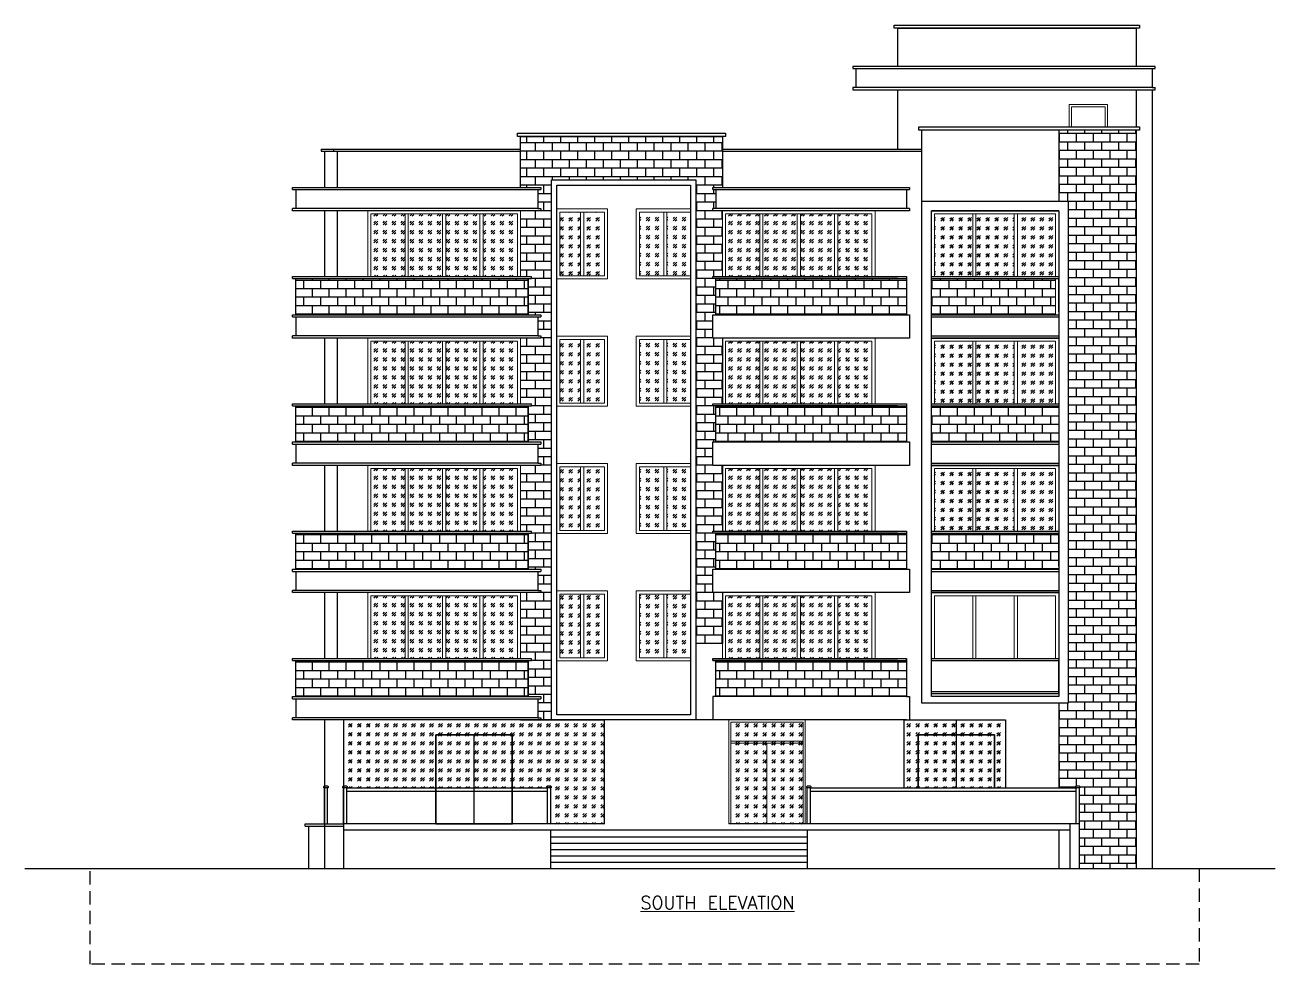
# Model space of a CAD drawing. Header units: feet. Extents: x 109753 to 150441, y 47761 to 75080.
# Drawn here: x 127305 to 128483, y 47761 to 48646 of the extents above; entities that cross this region are included whole.
import ezdxf

# ---------------------------------------------------------------- set-up
doc = ezdxf.new("R2010")
doc.units = ezdxf.units.FT
doc.header["$LTSCALE"] = 50
doc.header["$MEASUREMENT"] = 0
doc.linetypes.add('( Hidden )', pattern=[0.375, 0.25, -0.125])
doc.linetypes.add('DASHED', pattern=[0.75, 0.5, -0.25])
for name, color, linetype, lineweight in [('door and windows', 4, 'Continuous', 13), ('ELEVATION', 95, 'Continuous', 35), ('TEXT', 181, 'Continuous', 13)]:
    doc.layers.add(name, color=color, linetype=linetype, lineweight=lineweight)
doc.layers.add('HACTH', color=251, linetype='Continuous')
doc.styles.get("Standard").update_dxf_attribs({"font": 'txt.shx', "height": 6})
pattern_1 = [(45, (0, 0), (8.48528137, 0), [5, -7]), (45, (2.1213, 0), (8.48528137, 0), [2, -10]), (45, (0, 2.1213), (8.48528137, 0), [2, -10])]
pattern_2 = [(0, (0, -2.335), (0, 8), []), (90, (0, -2.335), (-8, 8), [8, -8])]

# ---------------------------------------------------------------- blocks, each defined once
blk = doc.blocks.new('A$C37e1b3cf')
at = {"transparency": 33554559}
h = blk.add_hatch(dxfattribs=at)
h.set_pattern_fill('GOST_GLASS', color=251)
h.set_pattern_definition([(45, (-149905.478, 118074.3153), (8.48528137, 0), [5, -7]), (45, (-149903.3567, 118074.3153), (8.48528137, 0), [2, -10]), (45, (-149905.478, 118076.4366), (8.48528137, 0), [2, -10])])
h.paths.add_polyline_path([(22.5, 63), (3, 63), (3, 3), (22.5, 3)])
h.paths.add_polyline_path([(45, 63), (25.5, 63), (25.5, 3), (45, 3)])
at = {"layer": 'door and windows'}
for p, q in [((22.5, 63), (22.5, 3)), ((25.5, 63), (25.5, 3))]:
    blk.add_line(p, q, dxfattribs=at)
for points in [[(0, 66), (48, 66), (48, 0), (0, 0)], [(3, 63), (45, 63), (45, 3), (3, 3)]]:
    blk.add_lwpolyline(points, close=True, dxfattribs=at)
blk = doc.blocks.new('A$Ce1e84a42')
at = {"transparency": 33554559}
h = blk.add_hatch(dxfattribs=at)
h.set_pattern_fill('GOST_GLASS', color=251)
h.set_pattern_definition([(45, (-127881.3373, -48169.0025), (8.48528137, 0), [5, -7]), (45, (-127879.216, -48169.0025), (8.48528137, 0), [2, -10]), (45, (-127881.3373, -48166.881), (8.48528137, 0), [2, -10])])
h.paths.add_polyline_path([(25.9, 63), (3, 63), (3, 3), (25.9, 3)])
h.paths.add_polyline_path([(51.1, 63), (28.9, 63), (28.9, 3), (51.1, 3)])
at = {"layer": 'door and windows'}
for p, q in [((25.9, 63), (25.9, 3)), ((28.9, 63), (28.9, 3))]:
    blk.add_line(p, q, dxfattribs=at)
blk.add_lwpolyline([(51.1, 0), (0, 0), (0, 66), (51.1, 66)], dxfattribs=at)
blk.add_lwpolyline([(51.1, 3), (3, 3), (3, 63), (51.1, 63)], close=True, dxfattribs=at)
blk = doc.blocks.new('A$Cea230c06')
for p, q in [((-39, 20), (-39, 2)), ((189, 20), (192, 20)), ((353.9, 20), (539.4, 20)), ((356.9, 20), (356.9, 2)), ((536.4, 20), (536.4, 2)), ((189, 2), (192, 2)), ((539.4, 2), (353.9, 2))]:
    blk.add_line(p, q)
for points in [[(-42, 20), (-42, 22), (192, 22), (192, 20)], [(-42, 20), (189, 20), (189, 2), (-42, 2)], [(353.9, 20), (353.9, 22), (539.4, 22), (539.4, 20)], [(192, 2), (192, 0), (-42, 0), (-42, 2)], [(539.4, 2), (539.4, 0), (353.9, 0), (353.9, 2)]]:
    blk.add_lwpolyline(points)
blk = doc.blocks.new('A$C00b71eea')
for p, q in [((0, 0), (0, 34)), ((3, 0), (3, 34))]:
    blk.add_line(p, q)
blk.add_lwpolyline([(0.5, 36), (2.5, 36, -0.414214), (3.5, 35), (3.5, 34), (-0.5, 34), (-0.5, 35, -0.414214)], format="xyb", close=True)

msp = doc.modelspace()

# ---------------------------------------------------------------- hatches: boundary and pattern name
at = {"transparency": 33554559}
h = msp.add_hatch(dxfattribs=at)
h.set_pattern_fill('GOST_GLASS', color=251)
h.set_pattern_definition([(45, (-22538.402, 166479.328), (8.48528137, 0), [5, -7]), (45, (-22536.2807, 166479.328), (8.48528137, 0), [2, -10]), (45, (-22538.402, 166481.4493), (8.48528137, 0), [2, -10])])
h.paths.add_polyline_path([(127769.2, 48468), (127736.9, 48468), (127736.9, 48409), (127769.2, 48409)])
h.paths.add_polyline_path([(127733.9, 48468), (127701.7, 48468), (127701.7, 48409), (127733.9, 48409)])
h.paths.add_polyline_path([(127698.7, 48468), (127666.4, 48468), (127666.4, 48409), (127698.7, 48409)])
h.paths.add_polyline_path([(127663.4, 48468), (127631.2, 48468), (127631.2, 48409), (127663.4, 48409)])
h = msp.add_hatch(dxfattribs=at)
h.set_pattern_fill('GOST_GLASS', color=251)
h.set_pattern_definition([(45, (-22204.218, 166479.328), (8.48528137, 0), [5, -7]), (45, (-22202.097, 166479.328), (8.48528137, 0), [2, -10]), (45, (-22204.218, 166481.4493), (8.48528137, 0), [2, -10])])
h.paths.add_polyline_path([(128103.4, 48468), (128071.1, 48468), (128071.1, 48409), (128103.4, 48409)])
h.paths.add_polyline_path([(128068.1, 48468), (128035.9, 48468), (128035.9, 48409), (128068.1, 48409)])
h.paths.add_polyline_path([(128032.9, 48468), (128000.6, 48468), (128000.6, 48409), (128032.9, 48409)])
h.paths.add_polyline_path([(127997.6, 48468), (127965.4, 48468), (127965.4, 48409), (127997.6, 48409)])
h = msp.add_hatch(dxfattribs=at)
h.set_pattern_fill('GOST_GLASS', color=251)
h.set_pattern_definition([(45, (-24838.259, 166805.3606), (8.48528137, 0), [5, -7]), (45, (-24836.138, 166805.3606), (8.48528137, 0), [2, -10]), (45, (-24838.259, 166807.482), (8.48528137, 0), [2, -10])])
h.paths.add_polyline_path([(128198.4, 48409), (128198.4, 48468), (128162.4, 48468), (128162.4, 48409)])
h.paths.add_polyline_path([(128237.4, 48468), (128201.4, 48468), (128201.4, 48409), (128237.4, 48409)])
h.paths.add_polyline_path([(128276.4, 48468), (128240.4, 48468), (128240.4, 48409), (128276.4, 48409)])
h = msp.add_hatch(dxfattribs=at)
h.set_pattern_fill('GOST_GLASS', color=251)
h.set_pattern_definition([(45, (-22538.402, 166359.328), (8.48528137, 0), [5, -7]), (45, (-22536.2807, 166359.328), (8.48528137, 0), [2, -10]), (45, (-22538.402, 166361.4493), (8.48528137, 0), [2, -10])])
h.paths.add_polyline_path([(127769.2, 48348), (127736.9, 48348), (127736.9, 48289), (127769.2, 48289)])
h.paths.add_polyline_path([(127733.9, 48348), (127701.7, 48348), (127701.7, 48289), (127733.9, 48289)])
h.paths.add_polyline_path([(127698.7, 48348), (127666.4, 48348), (127666.4, 48289), (127698.7, 48289)])
h.paths.add_polyline_path([(127663.4, 48348), (127631.2, 48348), (127631.2, 48289), (127663.4, 48289)])
h = msp.add_hatch(dxfattribs=at)
h.set_pattern_fill('GOST_GLASS', color=251)
h.set_pattern_definition([(45, (-22204.218, 166359.328), (8.48528137, 0), [5, -7]), (45, (-22202.097, 166359.328), (8.48528137, 0), [2, -10]), (45, (-22204.218, 166361.4493), (8.48528137, 0), [2, -10])])
h.paths.add_polyline_path([(128103.4, 48348), (128071.1, 48348), (128071.1, 48289), (128103.4, 48289)])
h.paths.add_polyline_path([(128068.1, 48348), (128035.9, 48348), (128035.9, 48289), (128068.1, 48289)])
h.paths.add_polyline_path([(128032.9, 48348), (128000.6, 48348), (128000.6, 48289), (128032.9, 48289)])
h.paths.add_polyline_path([(127997.6, 48348), (127965.4, 48348), (127965.4, 48289), (127997.6, 48289)])
h = msp.add_hatch(dxfattribs=at)
h.set_pattern_fill('GOST_GLASS', color=251)
h.set_pattern_definition([(45, (-24838.259, 166685.3606), (8.48528137, 0), [5, -7]), (45, (-24836.138, 166685.3606), (8.48528137, 0), [2, -10]), (45, (-24838.259, 166687.482), (8.48528137, 0), [2, -10])])
h.paths.add_polyline_path([(128198.4, 48289), (128198.4, 48348), (128162.4, 48348), (128162.4, 48289)])
h.paths.add_polyline_path([(128237.4, 48348), (128201.4, 48348), (128201.4, 48289), (128237.4, 48289)])
h.paths.add_polyline_path([(128276.4, 48348), (128240.4, 48348), (128240.4, 48289), (128276.4, 48289)])
h = msp.add_hatch(dxfattribs=at)
h.set_pattern_fill('GOST_GLASS', color=251)
h.set_pattern_definition([(45, (-22538.402, 166239.328), (8.48528137, 0), [5, -7]), (45, (-22536.2807, 166239.328), (8.48528137, 0), [2, -10]), (45, (-22538.402, 166241.4493), (8.48528137, 0), [2, -10])])
h.paths.add_polyline_path([(127769.2, 48228), (127736.9, 48228), (127736.9, 48169), (127769.2, 48169)])
h.paths.add_polyline_path([(127733.9, 48228), (127701.7, 48228), (127701.7, 48169), (127733.9, 48169)])
h.paths.add_polyline_path([(127698.7, 48228), (127666.4, 48228), (127666.4, 48169), (127698.7, 48169)])
h.paths.add_polyline_path([(127663.4, 48228), (127631.2, 48228), (127631.2, 48169), (127663.4, 48169)])
h = msp.add_hatch(dxfattribs=at)
h.set_pattern_fill('GOST_GLASS', color=251)
h.set_pattern_definition([(45, (-22204.218, 166239.328), (8.48528137, 0), [5, -7]), (45, (-22202.097, 166239.328), (8.48528137, 0), [2, -10]), (45, (-22204.218, 166241.4493), (8.48528137, 0), [2, -10])])
h.paths.add_polyline_path([(128103.4, 48228), (128071.1, 48228), (128071.1, 48169), (128103.4, 48169)])
h.paths.add_polyline_path([(128068.1, 48228), (128035.9, 48228), (128035.9, 48169), (128068.1, 48169)])
h.paths.add_polyline_path([(128032.9, 48228), (128000.6, 48228), (128000.6, 48169), (128032.9, 48169)])
h.paths.add_polyline_path([(127997.6, 48228), (127965.4, 48228), (127965.4, 48169), (127997.6, 48169)])
h = msp.add_hatch(dxfattribs=at)
h.set_pattern_fill('GOST_GLASS', color=251)
h.set_pattern_definition([(45, (-24838.259, 166565.3606), (8.48528137, 0), [5, -7]), (45, (-24836.138, 166565.3606), (8.48528137, 0), [2, -10]), (45, (-24838.259, 166567.482), (8.48528137, 0), [2, -10])])
h.paths.add_polyline_path([(128198.4, 48169), (128198.4, 48228), (128162.4, 48228), (128162.4, 48169)])
h.paths.add_polyline_path([(128237.4, 48228), (128201.4, 48228), (128201.4, 48169), (128237.4, 48169)])
h.paths.add_polyline_path([(128276.4, 48228), (128240.4, 48228), (128240.4, 48169), (128276.4, 48169)])
h = msp.add_hatch(dxfattribs=at)
h.set_pattern_fill('GOST_GLASS', color=251)
h.set_pattern_definition([(45, (-22538.402, 166119.328), (8.48528137, 0), [5, -7]), (45, (-22536.2807, 166119.328), (8.48528137, 0), [2, -10]), (45, (-22538.402, 166121.4493), (8.48528137, 0), [2, -10])])
h.paths.add_polyline_path([(127769.2, 48108), (127736.9, 48108), (127736.9, 48049), (127769.2, 48049)])
h.paths.add_polyline_path([(127733.9, 48108), (127701.7, 48108), (127701.7, 48049), (127733.9, 48049)])
h.paths.add_polyline_path([(127698.7, 48108), (127666.4, 48108), (127666.4, 48049), (127698.7, 48049)])
h.paths.add_polyline_path([(127663.4, 48108), (127631.2, 48108), (127631.2, 48049), (127663.4, 48049)])
h = msp.add_hatch(dxfattribs=at)
h.set_pattern_fill('GOST_GLASS', color=251)
h.set_pattern_definition([(45, (-22204.218, 166119.328), (8.48528137, 0), [5, -7]), (45, (-22202.097, 166119.328), (8.48528137, 0), [2, -10]), (45, (-22204.218, 166121.4493), (8.48528137, 0), [2, -10])])
h.paths.add_polyline_path([(128103.4, 48108), (128071.1, 48108), (128071.1, 48049), (128103.4, 48049)])
h.paths.add_polyline_path([(128068.1, 48108), (128035.9, 48108), (128035.9, 48049), (128068.1, 48049)])
h.paths.add_polyline_path([(128032.9, 48108), (128000.6, 48108), (128000.6, 48049), (128032.9, 48049)])
h.paths.add_polyline_path([(127997.6, 48108), (127965.4, 48108), (127965.4, 48049), (127997.6, 48049)])
h = msp.add_hatch(dxfattribs=at)
h.set_pattern_fill('GOST_GLASS', color=251)
h.set_pattern_definition(pattern_1)
h.paths.add_polyline_path([(127692.4, 47927), (127800.5, 47927), (127800.5, 47893), (127851.4, 47893), (127851.4, 47991), (127772.2, 47991), (127605.4, 47991), (127605.4, 47927)])
h = msp.add_hatch(dxfattribs=at)
h.set_pattern_fill('GOST_GLASS', color=251)
h.set_pattern_definition(pattern_1)
h.paths.add_polyline_path([(128133.3, 47927), (128229.3, 47927), (128229.3, 47991), (128133.3, 47991)])
h = msp.add_hatch(dxfattribs=at)
h.set_pattern_fill('GOST_GLASS', color=251)
h.set_pattern_definition(pattern_1)
h.paths.add_polyline_path([(128038.4, 47989), (127970.4, 47989), (127970.4, 47962), (128038.4, 47962)])
h = msp.add_hatch(dxfattribs=at)
h.set_pattern_fill('GOST_GLASS', color=251)
h.set_pattern_definition(pattern_1)
h.paths.add_polyline_path([(128038.4, 47969), (128004.4, 47969), (128004.4, 47893), (128038.4, 47893)])
h.paths.add_polyline_path([(128004.4, 47969), (127970.4, 47969), (127970.4, 47893), (128004.4, 47893)])
h.paths.add_polyline_path([(128038.4, 47971), (127970.4, 47971)])
at = {"layer": 'HACTH', "transparency": 33554687}
h = msp.add_hatch(dxfattribs=at)
h.set_pattern_fill('AR-B816', color=256)
h.paths.add_polyline_path([(128352.4, 48547), (128279.4, 48547), (128279.4, 48480), (128288.4, 48480), (128288.4, 48007), (128279.4, 48007), (128279.4, 47927), (128295.3, 47927), (128295.3, 47928, -0.414214), (128296.3, 47929), (128298.3, 47929, -0.414214), (128299.3, 47928), (128299.3, 47927), (128298.8, 47927), (128298.8, 47893), (128298.8, 47851), (128352.4, 47851), (128352.4, 47872)])
h = msp.add_hatch(dxfattribs=at)
h.set_pattern_fill('AR-B816', color=256)
h.set_pattern_definition([(0, (-28133.725, 166479.328), (0, 8), []), (90, (-28133.725, 166479.328), (-8, 8), [8, -8])])
h.paths.add_polyline_path([(127791.4, 47991), (127801.3, 47991), (127801.3, 48500), (127937.4, 48500), (127937.4, 48063), (127962.4, 48063), (127962.4, 48111), (127953.3, 48111), (127953.3, 48133), (127956.3, 48133), (127956.3, 48167), (127953.3, 48167), (127953.3, 48169), (127962.4, 48169), (127962.4, 48231), (127953.3, 48231), (127953.3, 48253), (127956.3, 48253), (127956.3, 48287), (127953.3, 48287), (127953.3, 48289), (127962.4, 48289), (127962.4, 48351), (127953.3, 48351), (127953.3, 48373), (127956.3, 48373), (127956.3, 48407), (127953.3, 48407), (127953.3, 48409), (127962.4, 48409), (127962.4, 48471), (127953.3, 48471), (127953.3, 48473), (127956.3, 48473), (127956.3, 48491), (127953.3, 48491), (127953.3, 48493), (127962.4, 48493), (127962.4, 48541), (127772.2, 48541), (127772.2, 48493), (127791.4, 48493), (127791.4, 48491), (127788.4, 48491), (127788.4, 48473), (127791.4, 48473), (127791.4, 48471), (127772.2, 48471), (127772.2, 48409), (127782.4, 48409), (127782.4, 48407), (127779.4, 48407), (127779.4, 48373), (127791.4, 48373), (127791.4, 48371), (127788.4, 48371), (127788.4, 48353), (127791.4, 48353), (127791.4, 48351), (127772.2, 48351), (127772.2, 48289), (127782.4, 48289), (127782.4, 48287), (127779.4, 48287), (127779.4, 48253), (127791.4, 48253), (127791.4, 48251), (127788.4, 48251), (127788.4, 48233), (127791.4, 48233), (127791.4, 48231), (127772.2, 48231), (127772.2, 48169), (127782.4, 48169), (127782.4, 48167), (127779.4, 48167), (127779.4, 48133), (127791.4, 48133), (127791.4, 48131), (127788.4, 48131), (127788.4, 48113), (127791.4, 48113), (127791.4, 48111), (127772.2, 48111), (127772.2, 48049), (127782.4, 48049), (127782.4, 48047), (127779.4, 48047), (127779.4, 48013), (127791.4, 48013), (127791.4, 48011), (127788.4, 48011), (127788.4, 47993), (127791.4, 47993)])
h = msp.add_hatch(dxfattribs=at)
h.set_pattern_fill('AR-B816', color=256)
h.set_pattern_definition(pattern_2)
h.paths.add_polyline_path([(127779.4, 48373), (127779.4, 48407), (127560.4, 48407), (127560.4, 48373)])
h = msp.add_hatch(dxfattribs=at)
h.set_pattern_fill('AR-B816', color=256)
h.set_pattern_definition(pattern_2)
h.paths.add_polyline_path([(128135.8, 48373), (128135.8, 48407), (127956.3, 48407), (127956.3, 48373)])
h = msp.add_hatch(dxfattribs=at)
h.set_pattern_fill('AR-B816', color=256)
h.set_pattern_definition(pattern_2)
h.paths.add_polyline_path([(128276.4, 48373), (128276.4, 48407), (128159.4, 48407), (128159.4, 48373)])
h = msp.add_hatch(dxfattribs=at)
h.set_pattern_fill('AR-B816', color=256)
h.set_pattern_definition(pattern_2)
h.paths.add_polyline_path([(127779.4, 48253), (127779.4, 48287), (127560.4, 48287), (127560.4, 48253)])
h = msp.add_hatch(dxfattribs=at)
h.set_pattern_fill('AR-B816', color=256)
h.set_pattern_definition(pattern_2)
h.paths.add_polyline_path([(128135.8, 48253), (128135.8, 48287), (127956.3, 48287), (127956.3, 48253)])
h = msp.add_hatch(dxfattribs=at)
h.set_pattern_fill('AR-B816', color=256)
h.set_pattern_definition(pattern_2)
h.paths.add_polyline_path([(128279.4, 48253), (128279.4, 48287), (128159.4, 48287), (128159.4, 48253)])
h = msp.add_hatch(dxfattribs=at)
h.set_pattern_fill('AR-B816', color=256)
h.set_pattern_definition(pattern_2)
h.paths.add_polyline_path([(127560.4, 48167), (127560.4, 48133), (127779.4, 48133), (127779.4, 48167)])
h = msp.add_hatch(dxfattribs=at)
h.set_pattern_fill('AR-B816', color=256)
h.set_pattern_definition(pattern_2)
h.paths.add_polyline_path([(127956.3, 48167), (127956.3, 48133), (128135.8, 48133), (128135.8, 48167)])
h = msp.add_hatch(dxfattribs=at)
h.set_pattern_fill('AR-B816', color=256)
h.set_pattern_definition(pattern_2)
h.paths.add_polyline_path([(128159.4, 48167), (128159.4, 48133), (128279.4, 48133), (128279.4, 48167)])
h = msp.add_hatch(dxfattribs=at)
h.set_pattern_fill('AR-B816', color=256)
h.set_pattern_definition(pattern_2)
h.paths.add_polyline_path([(127560.4, 48047), (127560.4, 48013), (127779.4, 48013), (127779.4, 48047)])
h = msp.add_hatch(dxfattribs=at)
h.set_pattern_fill('AR-B816', color=256)
h.set_pattern_definition([(0, (0, -122.335), (0, 8), []), (90, (0, -122.335), (-8, 8), [8, -8])])
h.paths.add_polyline_path([(127956.3, 48047), (127956.3, 48013), (128135.8, 48013), (128135.8, 48047)])

# ---------------------------------------------------------------- linework, layer by layer
for p, q in [((128127.3, 48643), (128352.4, 48643)), ((128127.3, 48643), (128127.3, 48607)), ((128352.4, 48643), (128352.4, 48607)), ((128088.3, 48605), (128088.3, 48587)), ((128367.4, 48605), (128370.4, 48605)), ((128127.3, 48585), (128127.3, 48529)), ((128352.4, 48585), (128352.4, 48550)), ((128367.4, 48587), (128370.4, 48587)), ((128367.4, 48585), (128367.4, 47851)), ((128150.4, 48480), (128150.4, 48547)), ((128279.4, 48547), (128279.4, 48480)), ((128352.4, 48547), (128352.4, 47869)), ((127584.4, 48529), (127584.4, 48527)), ((127584.4, 48529), (127772.2, 48529)), ((127584.4, 48527), (127772.2, 48527)), ((127587.4, 48527), (127587.4, 48493)), ((127596.4, 48527), (127596.4, 48529)), ((127599.4, 48527), (127599.4, 48493)), ((127962.4, 48529), (128150.4, 48529)), ((127962.4, 48527), (128150.4, 48527)), ((127587.4, 48471), (127587.4, 48409)), ((127599.4, 48471), (127599.4, 48409)), ((128279.4, 48471), (128279.4, 48013)), ((127557.4, 48407), (127557.4, 48409)), ((127560.4, 48373), (127560.4, 48407)), ((127779.4, 48373), (127779.4, 48407)), ((127782.4, 48407), (127782.4, 48409)), ((127956.3, 48373), (127956.3, 48407)), ((128159.4, 48407), (128279.4, 48407)), ((128279.4, 48376), (128279.4, 48407)), ((127560.4, 48371), (127560.4, 48353)), ((127788.4, 48371), (127791.4, 48371)), ((128138.8, 48373), (128138.8, 48351)), ((128159.4, 48373), (128279.4, 48373)), ((128159.4, 48371), (128279.4, 48371)), ((127587.4, 48351), (127587.4, 48289)), ((127599.4, 48351), (127599.4, 48289)), ((127788.4, 48353), (127791.4, 48353)), ((128159.4, 48353), (128279.4, 48353)), ((128159.4, 48351), (128279.4, 48351)), ((127557.4, 48287), (127557.4, 48289)), ((127560.4, 48253), (127560.4, 48287)), ((127779.4, 48253), (127779.4, 48287)), ((127782.4, 48287), (127782.4, 48289)), ((127956.3, 48253), (127956.3, 48287)), ((128159.4, 48287), (128279.4, 48287)), ((127560.4, 48251), (127560.4, 48233)), ((127788.4, 48251), (127791.4, 48251)), ((128138.8, 48253), (128138.8, 48231)), ((127587.4, 48231), (127587.4, 48169)), ((127599.4, 48231), (127599.4, 48169)), ((127788.4, 48233), (127791.4, 48233)), ((127557.4, 48167), (127557.4, 48169)), ((127782.4, 48167), (127782.4, 48169)), ((127560.4, 48133), (127560.4, 48167)), ((127779.4, 48133), (127779.4, 48167)), ((127956.3, 48133), (127956.3, 48167)), ((128159.4, 48167), (128279.4, 48167)), ((128279.4, 48136), (128279.4, 48167)), ((128138.8, 48133), (128138.8, 48111)), ((127560.4, 48131), (127560.4, 48113)), ((127788.4, 48131), (127791.4, 48131)), ((127587.4, 48111), (127587.4, 48049)), ((127599.4, 48111), (127599.4, 48049)), ((127788.4, 48113), (127791.4, 48113)), ((127557.4, 48047), (127557.4, 48049)), ((127560.4, 48013), (127560.4, 48047)), ((127779.4, 48013), (127779.4, 48047)), ((127782.4, 48047), (127782.4, 48049)), ((128135.8, 48047), (128135.8, 48049)), ((128159.4, 48047), (128279.4, 48047)), ((128279.4, 48016), (128279.4, 48047)), ((127560.4, 48011), (127560.4, 47993)), ((127788.4, 48011), (127791.4, 48011)), ((127953.3, 48011), (127953.3, 47991)), ((128279.4, 48007), (128279.4, 47927)), ((127587.4, 47991), (127587.4, 47851)), ((127605.4, 47991), (127605.4, 47851)), ((127772.2, 47991), (127851.4, 47991)), ((127788.4, 47993), (127791.4, 47993)), ((127851.4, 47893), (127851.4, 47991)), ((128133.3, 47991), (128133.3, 47927)), ((128133.3, 47991), (128229.3, 47991)), ((128229.3, 47991), (128229.3, 47927)), ((127608.4, 47927), (127798, 47927)), ((127608.4, 47924), (127797.5, 47924)), ((127797.5, 47893), (127797.5, 47927)), ((127800.5, 47927), (127800.5, 47893)), ((128045.4, 47927), (128296.3, 47927)), ((128045.4, 47924), (128295.8, 47924)), ((128295.8, 47893), (128295.8, 47927)), ((128298.8, 47927), (128298.8, 47893)), ((127572.4, 47891), (127572.4, 47851)), ((127851.4, 47893), (127605.4, 47893)), ((128289.8, 47887), (127605.4, 47887)), ((127800.4, 47887), (127800.4, 47851)), ((128298.8, 47893), (127968.4, 47893)), ((128042.4, 47887), (128042.4, 47851)), ((128279.4, 47887), (128279.4, 47851)), ((128289.8, 47893), (128289.8, 47851)), ((128298.8, 47893), (128298.8, 47851)), ((128298.8, 47887), (128298.8, 47851)), ((127800.4, 47881), (128042.4, 47881)), ((127800.4, 47875), (128042.4, 47875)), ((127800.4, 47869), (128042.4, 47869)), ((127800.4, 47863), (128042.4, 47863)), ((128352.4, 47872), (128352.4, 47851)), ((127305.2, 47851), (127605.4, 47851)), ((127605.4, 47851), (128298.8, 47851)), ((127800.4, 47857), (128042.4, 47857)), ((128298.8, 47851), (128483.2, 47851))]:
    msp.add_line(p, q)
at = {"linetype": 'DASHED', "ltscale": 1000}
msp.add_line((128135.8, 48013), (128138.8, 48013), dxfattribs=at)
at = {"color": 251, "transparency": 33554559}
for p, q in [((128182.9, 47927), (128182.9, 47991)), ((127728.4, 47893), (127728.4, 47977))]:
    msp.add_line(p, q, dxfattribs=at)
for points in [[(128124.3, 48646), (128355.4, 48646), (128355.4, 48643), (128124.3, 48643)], [(128147.4, 48550), (128355.4, 48550), (128355.4, 48547), (128147.4, 48547)], [(127769.2, 48544), (127965.4, 48544), (127965.4, 48541), (127769.2, 48541)], [(127932.4, 47996), (127806.3, 47996), (127806.3, 48495), (127932.4, 48495)], [(128150.4, 48007), (128150.4, 48480), (128288.4, 48480), (128288.4, 48007)], [(128159.4, 48471), (128279.4, 48471), (128279.4, 48013), (128159.4, 48013)], [(127560.4, 48407), (127779.4, 48407), (127779.4, 48373), (127560.4, 48373)], [(127956.3, 48407), (128135.8, 48407), (128135.8, 48373), (127956.3, 48373)], [(127560.4, 48287), (127779.4, 48287), (127779.4, 48253), (127560.4, 48253)], [(127956.3, 48287), (128135.8, 48287), (128135.8, 48253), (127956.3, 48253)], [(127560.4, 48167), (127779.4, 48167), (127779.4, 48133), (127560.4, 48133)], [(127956.3, 48167), (128135.8, 48167), (128135.8, 48133), (127956.3, 48133)], [(127560.4, 48047), (127779.4, 48047), (127779.4, 48013), (127560.4, 48013)], [(127956.3, 48047), (128135.8, 48047), (128135.8, 48013), (127956.3, 48013)]]:
    msp.add_lwpolyline(points, close=True)
for points in [[(128370.4, 48605), (128370.4, 48607), (128085.3, 48607), (128085.3, 48605), (128367.4, 48605), (128367.4, 48587), (128085.3, 48587), (128085.3, 48585), (128370.4, 48585), (128370.4, 48587)], [(127772.2, 48493), (127772.2, 48541), (127962.4, 48541), (127962.4, 48493)], [(128136, 47991), (127801.3, 47991), (127801.3, 48500), (127937.4, 48500), (127937.4, 47991)], [(128279.4, 48471), (128159.4, 48471)], [(127557.4, 48409), (127782.4, 48409)], [(127557.4, 48407), (127782.4, 48407)], [(128127.3, 48407), (127953.3, 48407), (127953.3, 48409), (128135.8, 48409), (128135.8, 48407)], [(128159.4, 48409), (128279.4, 48409)], [(127557.4, 48371), (127557.4, 48373), (127791.4, 48373), (127791.4, 48371)], [(127557.4, 48371), (127788.4, 48371), (127788.4, 48353), (127557.4, 48353)], [(127953.3, 48373), (128138.8, 48373)], [(128138.8, 48351), (127953.3, 48351), (127953.3, 48373)], [(128159.4, 48373), (128279.4, 48373)], [(128159.4, 48371), (128279.4, 48371)], [(127791.4, 48353), (127791.4, 48351), (127557.4, 48351), (127557.4, 48353)], [(127962.4, 48351), (127962.4, 48289)], [(128159.4, 48353), (128279.4, 48353)], [(128159.4, 48351), (128279.4, 48351)], [(128279.4, 48351), (128159.4, 48351)], [(127557.4, 48289), (127782.4, 48289)], [(127557.4, 48287), (127782.4, 48287)], [(128127.3, 48287), (127953.3, 48287), (127953.3, 48289), (128135.8, 48289), (128135.8, 48287)], [(128159.4, 48289), (128279.4, 48289)], [(127557.4, 48251), (127557.4, 48253), (127791.4, 48253), (127791.4, 48251)], [(127557.4, 48251), (127788.4, 48251), (127788.4, 48233), (127557.4, 48233)], [(127953.3, 48253), (128138.8, 48253)], [(128138.8, 48231), (127953.3, 48231), (127953.3, 48253)], [(128159.4, 48253), (128279.4, 48253)], [(128159.4, 48251), (128279.4, 48251)], [(127791.4, 48233), (127791.4, 48231), (127557.4, 48231), (127557.4, 48233)], [(127962.4, 48231), (127962.4, 48169)], [(128159.4, 48233), (128279.4, 48233)], [(128159.4, 48231), (128279.4, 48231)], [(128279.4, 48231), (128159.4, 48231)], [(127557.4, 48169), (127782.4, 48169)], [(128127.3, 48167), (127953.3, 48167), (127953.3, 48169), (128135.8, 48169), (128135.8, 48167)], [(128159.4, 48169), (128279.4, 48169)], [(127557.4, 48167), (127782.4, 48167)], [(127557.4, 48131), (127557.4, 48133), (127791.4, 48133), (127791.4, 48131)], [(127953.3, 48133), (128138.8, 48133)], [(128138.8, 48111), (127953.3, 48111), (127953.3, 48133)], [(128159.4, 48133), (128279.4, 48133)], [(127557.4, 48131), (127788.4, 48131), (127788.4, 48113), (127557.4, 48113)], [(128159.4, 48131), (128279.4, 48131)], [(127791.4, 48113), (127791.4, 48111), (127557.4, 48111), (127557.4, 48113)], [(127962.4, 48111), (127962.4, 48063)], [(128159.4, 48113), (128279.4, 48113)], [(128279.4, 48111), (128159.4, 48111)], [(128159.4, 48111), (128279.4, 48111)], [(127557.4, 48049), (127782.4, 48049)], [(127557.4, 48047), (127782.4, 48047)], [(128127.3, 48047), (127953.3, 48047), (127953.3, 48049), (128135.8, 48049), (128135.8, 48047)], [(127953.3, 48049), (128135.8, 48049)], [(127953.3, 48047), (128135.8, 48047)], [(128159.4, 48049), (128279.4, 48049)], [(128159.4, 48018), (128279.4, 48018)], [(128159.4, 48016), (128279.4, 48016)], [(127557.4, 48011), (127557.4, 48013), (127791.4, 48013), (127791.4, 48011)], [(127557.4, 48011), (127788.4, 48011), (127788.4, 47993), (127557.4, 47993)], [(127791.4, 47993), (127791.4, 47991), (127557.4, 47991), (127557.4, 47993)], [(127569.4, 47891), (127569.4, 47893), (127605.4, 47893)], [(127569.4, 47891), (127605.4, 47891)]]:
    msp.add_lwpolyline(points)
at = {"linetype": 'DASHED', "ltscale": 1000}
for points in [[(127956.3, 48013), (127953.3, 48013), (127953.3, 48011)], [(128138.8, 48013), (128138.8, 48013), (128138.8, 48011), (128138.8, 48011)], [(128138.8, 48011), (128138.8, 48011), (128138.8, 47991), (128138.8, 47991)]]:
    msp.add_lwpolyline(points, dxfattribs=at)
for points in [[(127798, 47929), (127800, 47929, -0.414214), (127801, 47928), (127801, 47927), (127797, 47927), (127797, 47928, -0.414214)], [(128296.3, 47929), (128298.3, 47929, -0.414214), (128299.3, 47928), (128299.3, 47927), (128295.3, 47927), (128295.3, 47928, -0.414214)]]:
    msp.add_lwpolyline(points, format="xyb", close=True)
at = {"linetype": '( Hidden )'}
msp.add_lwpolyline([(128411.8, 47851), (128411.8, 47761), (127366.5, 47761), (127366.5, 47851)], dxfattribs=at)
at = {"layer": 'door and windows'}
for p, q in [((127663.4, 48468), (127663.4, 48409)), ((127666.4, 48468), (127666.4, 48409)), ((127698.7, 48468), (127698.7, 48409)), ((127701.7, 48468), (127701.7, 48409)), ((127733.9, 48468), (127733.9, 48409)), ((127736.9, 48468), (127736.9, 48409)), ((127997.6, 48468), (127997.6, 48409)), ((128000.6, 48468), (128000.6, 48409)), ((128032.9, 48468), (128032.9, 48409)), ((128035.9, 48468), (128035.9, 48409)), ((128068.1, 48468), (128068.1, 48409)), ((128071.1, 48468), (128071.1, 48409)), ((128198.4, 48468), (128198.4, 48409)), ((128201.4, 48468), (128201.4, 48409)), ((128237.4, 48468), (128237.4, 48409)), ((128240.4, 48468), (128240.4, 48409)), ((127663.4, 48348), (127663.4, 48289)), ((127666.4, 48348), (127666.4, 48289)), ((127698.7, 48348), (127698.7, 48289)), ((127701.7, 48348), (127701.7, 48289)), ((127733.9, 48348), (127733.9, 48289)), ((127736.9, 48348), (127736.9, 48289)), ((127997.6, 48348), (127997.6, 48289)), ((128000.6, 48348), (128000.6, 48289)), ((128032.9, 48348), (128032.9, 48289)), ((128035.9, 48348), (128035.9, 48289)), ((128068.1, 48348), (128068.1, 48289)), ((128071.1, 48348), (128071.1, 48289)), ((128198.4, 48348), (128198.4, 48289)), ((128201.4, 48348), (128201.4, 48289)), ((128237.4, 48348), (128237.4, 48289)), ((128240.4, 48348), (128240.4, 48289)), ((127663.4, 48228), (127663.4, 48169)), ((127666.4, 48228), (127666.4, 48169)), ((127698.7, 48228), (127698.7, 48169)), ((127701.7, 48228), (127701.7, 48169)), ((127733.9, 48228), (127733.9, 48169)), ((127736.9, 48228), (127736.9, 48169)), ((127997.6, 48228), (127997.6, 48169)), ((128000.6, 48228), (128000.6, 48169)), ((128032.9, 48228), (128032.9, 48169)), ((128035.9, 48228), (128035.9, 48169)), ((128068.1, 48228), (128068.1, 48169)), ((128071.1, 48228), (128071.1, 48169)), ((128198.4, 48228), (128198.4, 48169)), ((128201.4, 48228), (128201.4, 48169)), ((128237.4, 48228), (128237.4, 48169)), ((128240.4, 48228), (128240.4, 48169)), ((127663.4, 48108), (127663.4, 48049)), ((127666.4, 48108), (127666.4, 48049)), ((127698.7, 48108), (127698.7, 48049)), ((127701.7, 48108), (127701.7, 48049)), ((127733.9, 48108), (127733.9, 48049)), ((127736.9, 48108), (127736.9, 48049)), ((127997.6, 48108), (127997.6, 48049)), ((128000.6, 48108), (128000.6, 48049)), ((128032.9, 48108), (128032.9, 48049)), ((128035.9, 48108), (128035.9, 48049)), ((128068.1, 48108), (128068.1, 48049)), ((128071.1, 48108), (128071.1, 48049)), ((128198.4, 48108), (128198.4, 48049)), ((128201.4, 48108), (128201.4, 48049)), ((128237.4, 48108), (128237.4, 48049)), ((128240.4, 48108), (128240.4, 48049)), ((128038.4, 47971), (127970.4, 47971)), ((128038.4, 47969), (127970.4, 47969)), ((128004.4, 47969), (128004.4, 47893))]:
    msp.add_line(p, q, dxfattribs=at)
for points in [[(128291.3, 48550), (128289.3, 48550), (128289.3, 48571), (128325.3, 48571), (128325.3, 48550), (128323.3, 48550)], [(128291.3, 48550), (128291.3, 48569), (128323.3, 48569), (128323.3, 48550)], [(127772.2, 48409), (127772.2, 48471), (127628.2, 48471), (127628.2, 48409)], [(127769.2, 48409), (127769.2, 48468), (127631.2, 48468), (127631.2, 48409)], [(128106.4, 48409), (128106.4, 48471), (127962.4, 48471), (127962.4, 48409)], [(128103.4, 48409), (128103.4, 48468), (127965.4, 48468), (127965.4, 48409)], [(128276.4, 48409), (128276.4, 48468), (128162.4, 48468), (128162.4, 48409)], [(128276.4, 48373), (128276.4, 48407)], [(127772.2, 48289), (127772.2, 48351), (127628.2, 48351), (127628.2, 48289)], [(127769.2, 48289), (127769.2, 48348), (127631.2, 48348), (127631.2, 48289)], [(128106.4, 48289), (128106.4, 48351), (127962.4, 48351), (127962.4, 48289)], [(128103.4, 48289), (128103.4, 48348), (127965.4, 48348), (127965.4, 48289)], [(128276.4, 48289), (128276.4, 48348), (128162.4, 48348), (128162.4, 48289)], [(127772.2, 48169), (127772.2, 48231), (127628.2, 48231), (127628.2, 48169)], [(127769.2, 48169), (127769.2, 48228), (127631.2, 48228), (127631.2, 48169)], [(128106.4, 48169), (128106.4, 48231), (127962.4, 48231), (127962.4, 48169)], [(128103.4, 48169), (128103.4, 48228), (127965.4, 48228), (127965.4, 48169)], [(128279.4, 48136), (128279.4, 48231), (128159.4, 48231), (128159.4, 48133)], [(128276.4, 48169), (128276.4, 48228), (128162.4, 48228), (128162.4, 48169)], [(127772.2, 48049), (127772.2, 48111), (127628.2, 48111), (127628.2, 48049)], [(128106.4, 48049), (128106.4, 48111), (127962.4, 48111), (127962.4, 48049)], [(128279.4, 48016), (128279.4, 48111), (128159.4, 48111), (128159.4, 48018)], [(127769.2, 48049), (127769.2, 48108), (127631.2, 48108), (127631.2, 48049)], [(128103.4, 48049), (128103.4, 48108), (127965.4, 48108), (127965.4, 48049)], [(128276.4, 48049), (128276.4, 48108), (128162.4, 48108), (128162.4, 48049)], [(128040.4, 47893), (128040.4, 47991), (127968.4, 47991), (127968.4, 47893)], [(128038.4, 47893), (128038.4, 47989), (127970.4, 47989), (127970.4, 47893)]]:
    msp.add_lwpolyline(points, dxfattribs=at)
at = {"layer": 'ELEVATION', "ltscale": 1000}
msp.add_lwpolyline([(127692.4, 47977), (127764.4, 47977), (127764.4, 47893), (127692.4, 47893)], close=True, dxfattribs=at)
msp.add_lwpolyline([(128146.9, 47927), (128146.9, 47977), (128218.9, 47977), (128218.9, 47927)], dxfattribs=at)

# ---------------------------------------------------------------- block references
for name, p in [('A$Cea230c06', (127599.4, 48471)), ('A$C37e1b3cf', (127806.3, 48406.7)), ('A$Ce1e84a42', (127881.3, 48406.7)), ('A$C37e1b3cf', (127806.3, 48286.7)), ('A$Ce1e84a42', (127881.3, 48286.7)), ('A$C37e1b3cf', (127806.3, 48166.7)), ('A$Ce1e84a42', (127881.3, 48166.7)), ('A$C37e1b3cf', (127806.3, 48046.7)), ('A$Ce1e84a42', (127881.3, 48046.7)), ('A$C00b71eea', (127587.4, 47893)), ('A$C00b71eea', (127605.4, 47893)), ('A$C00b71eea', (128042.4, 47893))]:
    msp.add_blockref(name, p)

# ---------------------------------------------------------------- texts
at = {"layer": 'TEXT', "insert": (127957.8, 47824.8), "char_height": 12, "width": 264.18, "attachment_point": 2}
msp.add_mtext('{\\L\\C256;\\c0;SOUTH ELEVATION}', dxfattribs=at)

doc.saveas('drawing.dxf')
